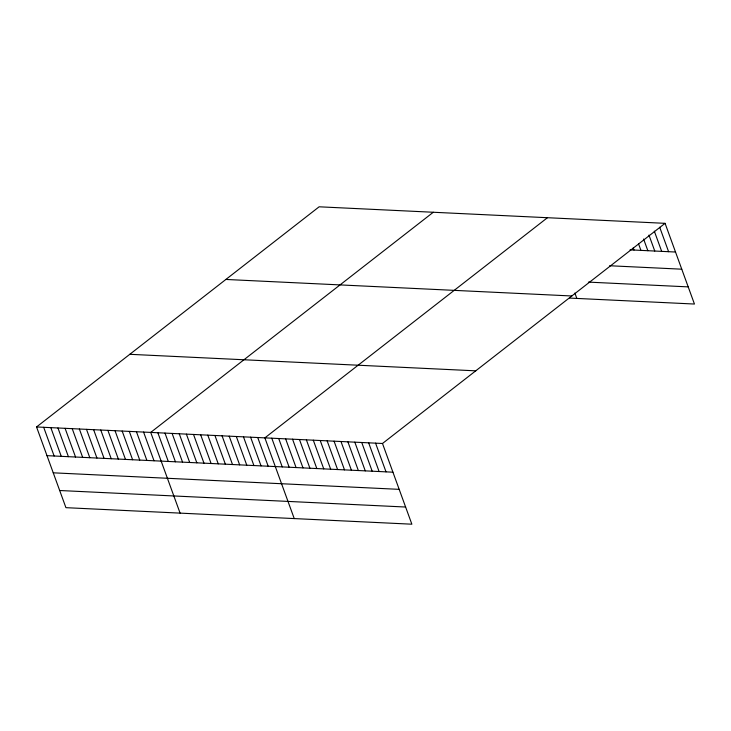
<?xml version="1.0" encoding="UTF-8"?>
<svg xmlns="http://www.w3.org/2000/svg" width="731" height="731" viewBox="0 0 731 731"><rect width="100%" height="100%" fill="white"/><g stroke="black" fill="none" stroke-linecap="round" stroke-linejoin="round"><path stroke-width="1.1" d="M36.55 426.959L382.487 443.489L411.864 524.2L65.927 507.67L36.55 426.959L319.136 206.8L665.073 223.33L694.45 304.041L569.696 298.084M433.291 212.255L150.714 432.414L180.091 513.125M547.455 217.71L264.869 437.869L294.246 518.581M382.487 443.489L665.073 223.33M630.049 249.856L675.517 252.031M609.617 265.746L681.767 269.191M588.373 282.111L688.2 286.881M225.879 279.452L571.825 295.982M129.798 354.307L475.744 370.836M46.994 455.66L392.94 472.189M53.244 472.82L399.181 489.35M59.677 490.51L405.623 507.031M659.7 227.25L668.6 251.702M654.327 231.17L661.683 251.373M648.964 235.09L654.766 251.035M643.591 239.019L647.849 250.706M638.602 243.999L640.923 250.377M633.229 247.919L634.005 250.048M574.877 293.058L576.832 298.422M375.57 443.15L386.014 471.851M368.652 442.822L379.097 471.522M361.735 442.493L372.18 471.193M354.818 442.164L365.262 470.865M347.892 441.835L358.345 470.536M340.975 441.506L351.419 470.207M334.058 441.168L344.502 469.869M327.141 440.839L337.585 469.54M320.224 440.51L330.668 469.211M313.297 440.181L323.751 468.882M306.38 439.852L316.825 468.553M299.463 439.523L309.907 468.224M292.546 439.185L302.99 467.886M285.629 438.856L296.073 467.557M278.712 438.527L289.156 467.228M271.786 438.198L282.239 466.899M257.732 437.522L268.186 466.223M250.596 437.184L261.049 465.885M243.469 436.846L253.913 465.546M236.332 436.498L246.776 465.199M229.196 436.16L239.64 464.861M222.06 435.822L232.504 464.523M214.923 435.484L225.367 464.185M207.787 435.137L218.24 463.838M200.659 434.799L211.104 463.5M193.523 434.461L203.967 463.162M186.387 434.113L196.831 462.814M179.25 433.775L189.694 462.476M172.114 433.437L182.558 462.138M164.978 433.09L175.422 461.791M157.841 432.752L168.294 461.453M143.578 432.076L154.022 460.777M136.441 431.729L146.885 460.429M129.305 431.391L139.749 460.091M122.168 431.052L132.613 459.753M115.032 430.705L125.485 459.406M107.896 430.367L118.349 459.068M100.768 430.029L111.213 458.73M93.632 429.682L104.076 458.383M86.496 429.344L96.94 458.045M79.359 429.006L89.803 457.707M72.223 428.668L82.667 457.368M65.086 428.32L75.54 457.021M57.959 427.982L68.403 456.683M50.823 427.644L61.267 456.345M43.686 427.297L54.131 455.998"/></g></svg>
